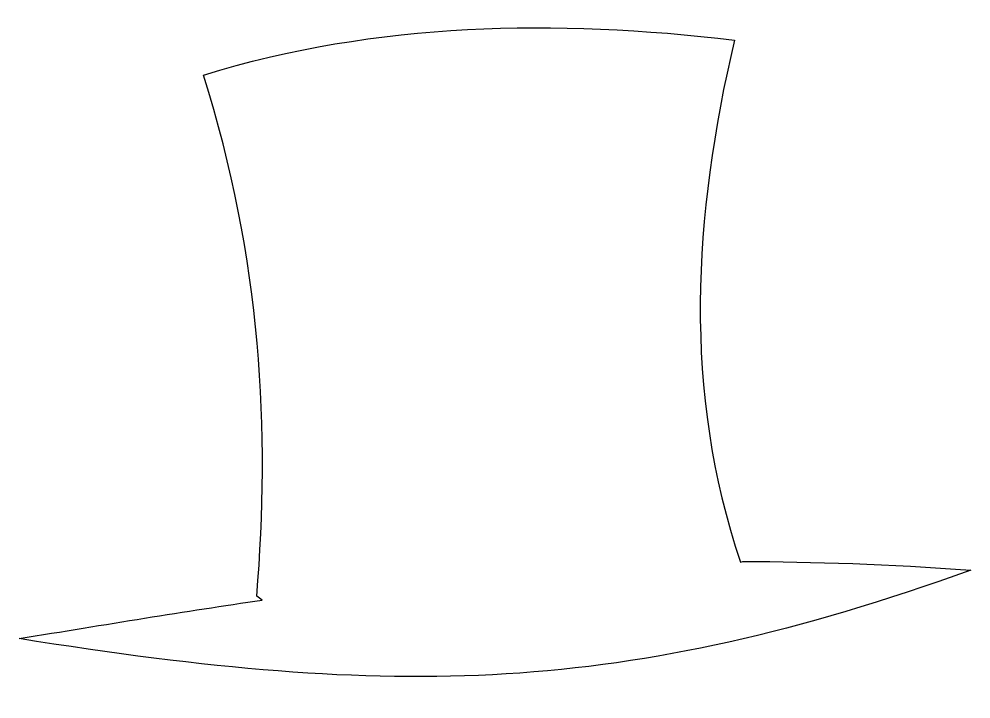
# Model space of a CAD drawing. Header units: centimetres. Extents: x -6.7 to 6.7, y -4.8 to 4.7.
import ezdxf

# ---------------------------------------------------------------- set-up
doc = ezdxf.new("R2010")
doc.units = ezdxf.units.CM
doc.header["$MEASUREMENT"] = 0
doc.layers.add('Camada 1', color=7, linetype='Continuous')

msp = doc.modelspace()

# ---------------------------------------------------------------- linework, layer by layer
at = {"layer": 'Camada 1'}
msp.add_open_spline([(3.43159, -2.93731), (2.62408, -0.54783), (2.76794, 1.89586), (3.34716, 4.36469), (3.34716, 4.36469), (0.84656, 4.65827), (-1.63497, 4.62543), (-4.07527, 3.87444), (-4.07527, 3.87444), (-3.26221, 1.28904), (-3.13634, -1.10483), (-3.33089, -3.40983), (-3.33089, -3.40983), (-3.33089, -3.40983), (-3.25673, -3.46679), (-3.25673, -3.46679), (-3.25673, -3.46679), (-4.32271, -3.62295), (-5.43534, -3.80567), (-6.65289, -4.00501), (-6.65289, -4.00501), (-1.38168, -4.84903), (1.79856, -4.79789), (6.6529, -3.0469), (6.6529, -3.0469), (5.50506, -2.96573), (4.45559, -2.92778), (3.46536, -2.92641), (3.46536, -2.92641), (3.46536, -2.92641), (3.43159, -2.93731), (3.43159, -2.93731)], degree=3, knots=[0, 0, 0, 0, 0.11111111, 0.11111111, 0.11111111, 0.11111111, 0.22222222, 0.22222222, 0.22222222, 0.22222222, 0.33333333, 0.33333333, 0.33333333, 0.33333333, 0.44444444, 0.44444444, 0.44444444, 0.44444444, 0.55555556, 0.55555556, 0.55555556, 0.55555556, 0.66666667, 0.66666667, 0.66666667, 0.66666667, 0.77777778, 0.77777778, 0.77777778, 0.77777778, 1, 1, 1, 1], dxfattribs=at)

doc.saveas('drawing.dxf')
